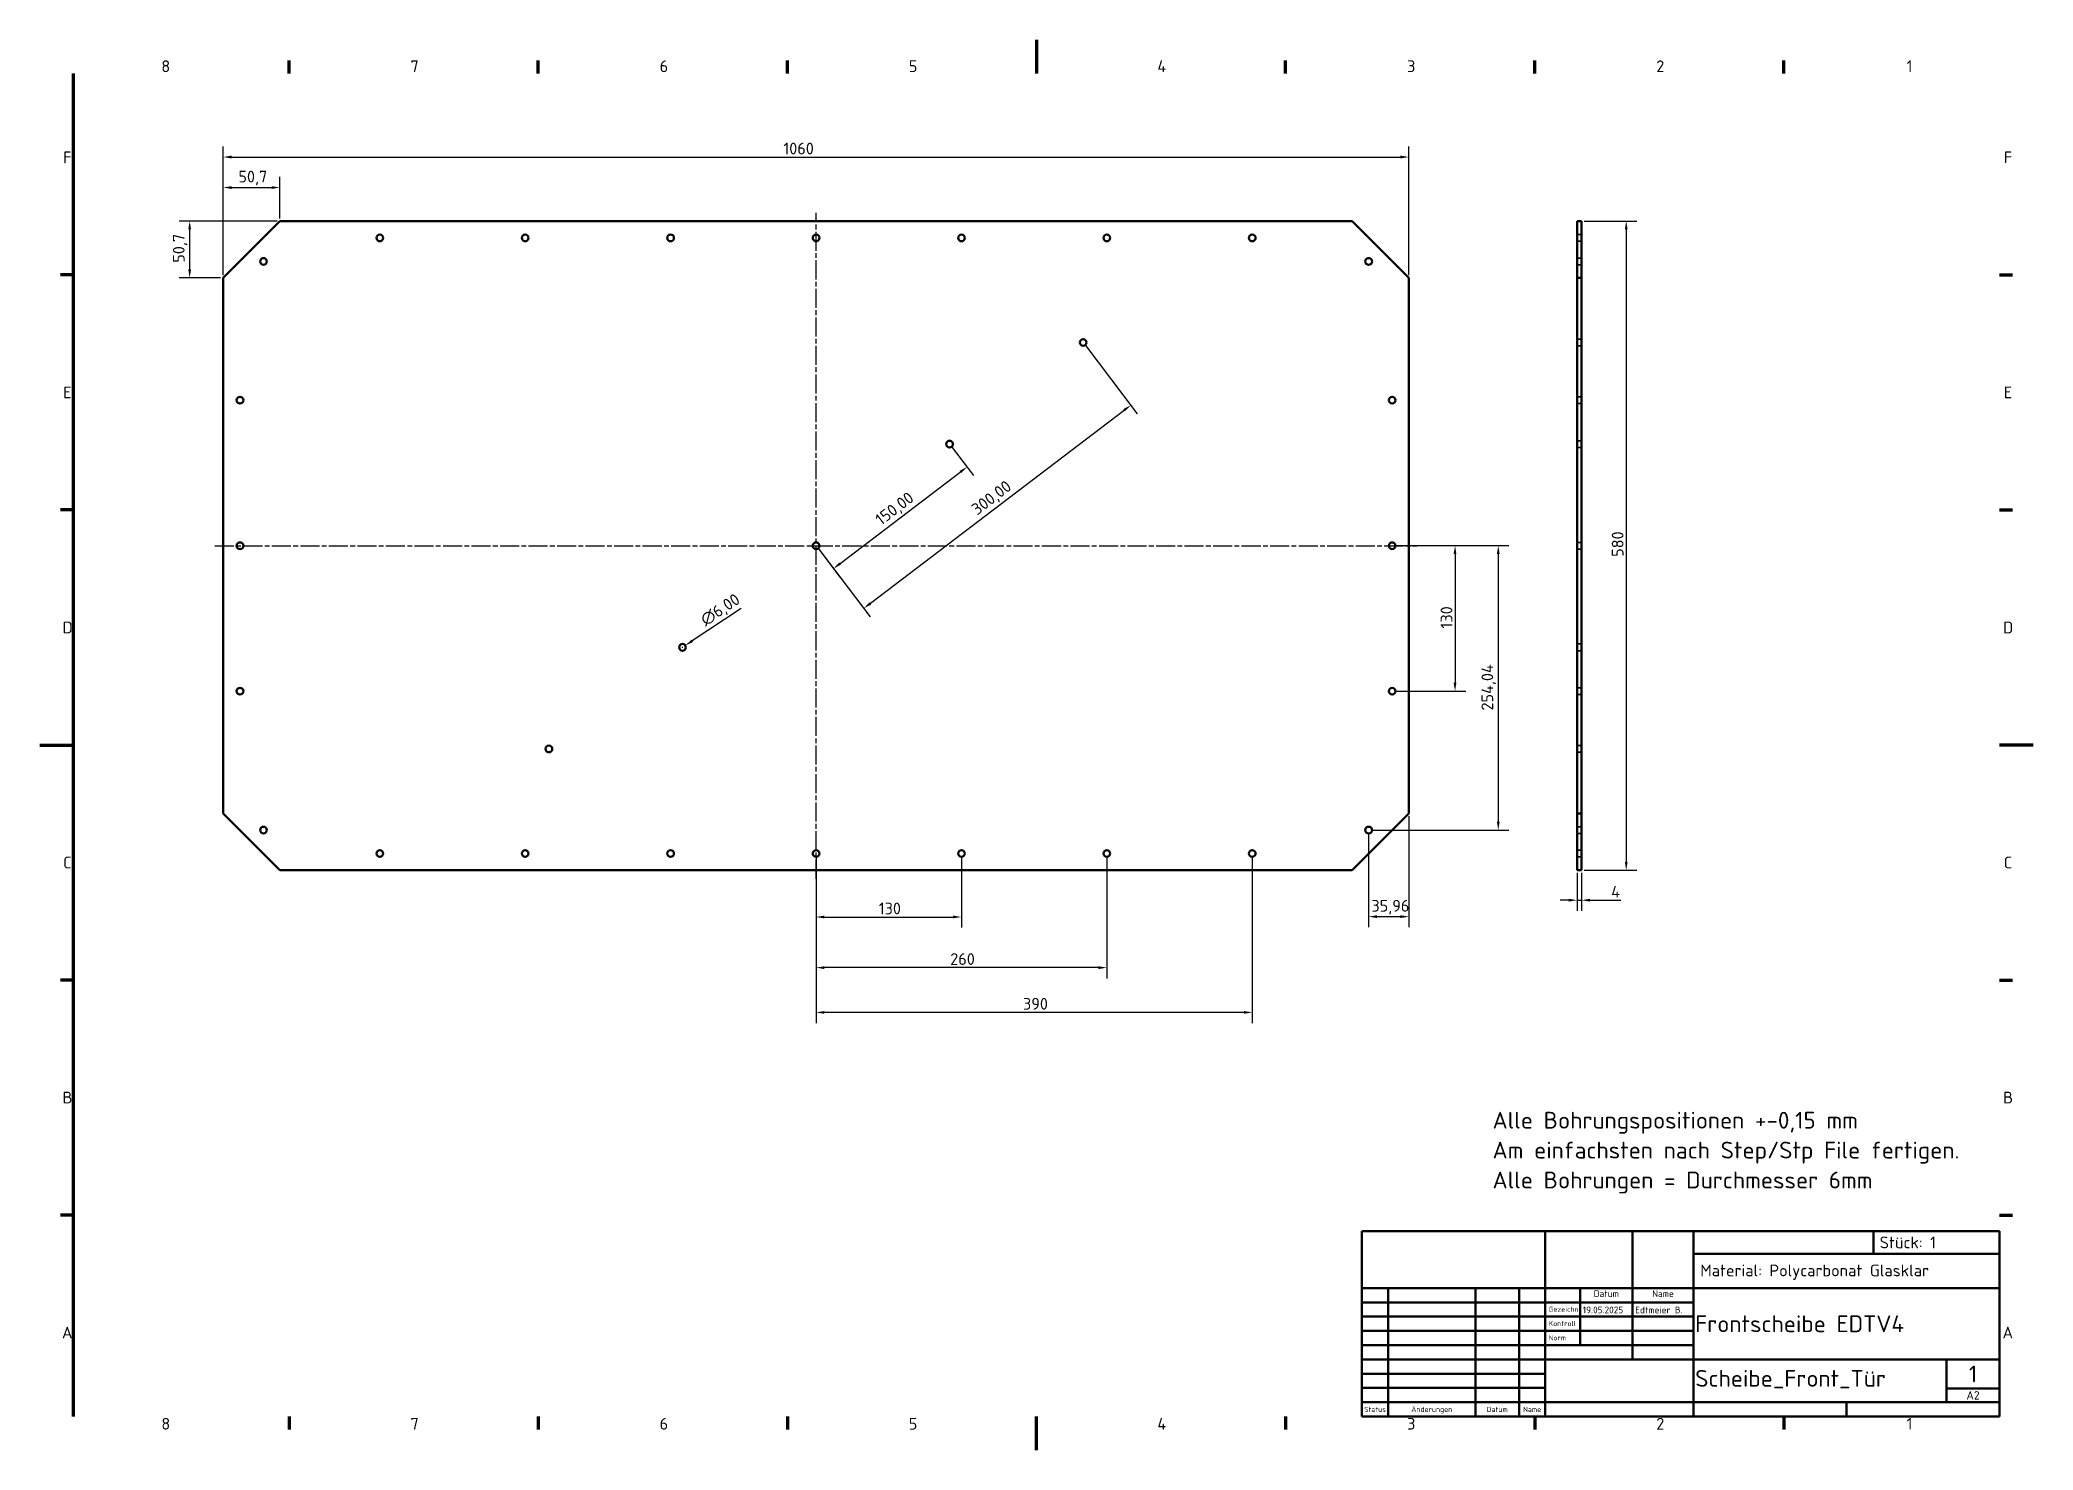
# Model space of a CAD drawing. Header units: millimetres. Extents: x 0 to 1782, y 0 to 1260.
import ezdxf
from ezdxf.enums import TextEntityAlignment as Align

# ---------------------------------------------------------------- set-up
doc = ezdxf.new("R2010")
doc.units = ezdxf.units.MM
doc.header["$LTSCALE"] = 3
doc.linetypes.add('CHAIN', pattern=[0.3543, 0.2362, -0.0295, 0.0591, -0.0295])
doc.linetypes.add('DASHED', pattern=[0.2067, 0.1654, -0.0413])
for name, color, linetype, lineweight in [('Bemaßung (ISO)', 7, 'Continuous', 25), ('Mittellinie (ISO)', 7, 'Continuous', 25), ('Rahmen (ISO)', 7, 'Continuous', 70), ('Sichtbar (ISO)', 7, 'Continuous', 50), ('Symbol (ISO)', 7, 'Continuous', 25), ('Titel (ISO)', 7, 'Continuous', 50), ('Verdeckt (ISO)', 7, 'DASHED', 35)]:
    doc.layers.add(name, color=color, linetype=linetype, lineweight=lineweight)
doc.styles.add('Notiztext (DIN)', font='isocpeur.ttf')
doc.styles.add('Textstil11', font='isocpeur.ttf')
doc.styles.add('Textstil13', font='isocpeur.ttf')
doc.styles.add('Textstil14', font='isocpeur.ttf')
doc.styles.add('Textstil19', font='isocpeur.ttf')
doc.dimstyles.new('Standard (DIN)', dxfattribs={"dimscale": 3, "dimtxt": 3.5, "dimasz": 2.5, "dimexe": 3.175, "dimexo": 0.8, "dimgap": 0.8, "dimtad": 1, "dimrnd": 1e-08, "dimzin": 0, "dimtxsty": 'Notiztext (DIN)', "dimcen": 0.09, "dimdle": 10, "dimclrd": 256, "dimclre": 256, "dimclrt": 256, "dimadec": 0, "dimazin": 0, "dimtfac": 1, "dimtmove": 0, "dimatfit": 3, "dimfxl": 0, "dimtolj": 1, "dimtzin": 0, "dimlwd": -1, "dimlwe": -1, "dimarcsym": 0})

# ---------------------------------------------------------------- blocks, each defined once
blk = doc.blocks.new('Ränder Vorgaberahmen')
at = {"layer": 'Rahmen (ISO)'}
for p, q in [((74.25, 410), (74.25, 413.9)), ((148.5, 410), (148.5, 413.9)), ((222.75, 410), (222.75, 413.9)), ((371.25, 410), (371.25, 413.9)), ((445.5, 410), (445.5, 413.9)), ((519.75, 410), (519.75, 413.9)), ((10, 350), (6.1, 350)), ((584, 350), (587.9, 350)), ((10, 280), (6.1, 280)), ((584, 280), (587.9, 280)), ((10, 140), (6.1, 140)), ((584, 140), (587.9, 140)), ((10, 70), (6.1, 70)), ((584, 70), (587.9, 70)), ((74.25, 10), (74.25, 6.1)), ((148.5, 10), (148.5, 6.1)), ((222.75, 10), (222.75, 6.1)), ((371.25, 10), (371.25, 6.1)), ((445.5, 10), (445.5, 6.1)), ((519.75, 10), (519.75, 6.1))]:
    blk.add_line(p, q, dxfattribs=at)
at = {"layer": 'Rahmen (ISO)', "flags": 128}
for points in [[(297, 420), (297, 410)], [(10, 10), (10, 410)], [(0, 210), (10, 210)], [(594, 210), (584, 210)], [(297, 0), (297, 10)]]:
    blk.add_lwpolyline(points, dxfattribs=at)
at = {"layer": 'Rahmen (ISO)', "char_height": 3.5, "attachment_point": 7, "style": 'Notiztext (DIN)'}
for s, insert in [('8', (36.2, 410.4)), ('7', (110.45, 410.4)), ('6', (184.7, 410.4)), ('5', (258.95, 410.4)), ('4', (333.03, 410.4)), ('3', (407.45, 410.4)), ('2', (481.7, 410.4)), ('1', (556.3, 410.4)), ('F', (6.93, 383.25)), ('F', (585.23, 383.25)), ('E', (6.93, 313.25)), ('E', (585.23, 313.25)), ('D', (6.75, 243.25)), ('D', (585.05, 243.25)), ('C', (6.93, 173.25)), ('C', (585.23, 173.25)), ('B', (6.75, 103.25)), ('B', (585.05, 103.25)), ('A', (6.58, 33.25)), ('A', (584.88, 33.25)), ('8', (36.2, 6.1)), ('7', (110.45, 6.1)), ('6', (184.7, 6.1)), ('5', (258.95, 6.1)), ('4', (333.03, 6.1)), ('3', (407.45, 6.1)), ('2', (481.7, 6.1)), ('1', (556.3, 6.1))]:
    blk.add_mtext(s, dxfattribs=dict(at, insert=insert))
blk = doc.blocks.new('Schriftfelder DIN')
at = {"layer": 'Titel (ISO)'}
for p, q in [((288.4, 155.08), (98.4, 155.08)), ((98.4, 155.08), (98.4, 99.83)), ((153, 99.83), (153, 155.08)), ((179, 138.08), (179, 155.08)), ((197.2, 99.83), (197.2, 155.08)), ((250.8, 148.33), (250.8, 155.08)), ((288.4, 99.83), (288.4, 155.08)), ((197.2, 148.33), (288.4, 148.33)), ((98.4, 138.08), (288.4, 138.08)), ((106.2, 99.83), (106.2, 138.08)), ((132.2, 99.83), (132.2, 138.08)), ((145.2, 99.83), (145.2, 138.08)), ((163.4, 121.08), (163.4, 138.08)), ((179, 116.83), (179, 138.08)), ((98.4, 133.83), (153, 133.83)), ((153, 133.83), (197.2, 133.83)), ((98.4, 129.58), (153, 129.58)), ((98.4, 125.33), (153, 125.33)), ((153, 129.58), (197.2, 129.58)), ((153, 125.33), (197.2, 125.33)), ((98.4, 121.08), (153, 121.08)), ((153, 121.08), (197.2, 121.08)), ((98.4, 116.83), (153, 116.83)), ((153, 116.83), (288.4, 116.83)), ((272.6, 104.08), (272.6, 116.83)), ((98.4, 112.58), (153, 112.58)), ((153, 108.33), (98.4, 108.33)), ((272.6, 108.22), (288.4, 108.22)), ((98.4, 104.08), (153, 104.08)), ((153, 104.08), (197.2, 104.08)), ((197.2, 104.08), (288.4, 104.08)), ((242.8, 99.83), (242.8, 104.08)), ((98.4, 99.83), (288.4, 99.83))]:
    blk.add_line(p, q, dxfattribs=at)
at = {"layer": 'Titel (ISO)', "style": 'Textstil14'}
for s, p in [('Datum', (171.2, 134.83)), ('Name', (188.1, 134.83))]:
    blk.add_text(s, height=2, dxfattribs=at).set_placement(p, align=Align.BOTTOM_CENTER)
at = {"layer": 'Titel (ISO)', "style": 'Textstil13'}
for s, p in [('Gezeichn', (154, 130.58)), ('Kontroll', (154, 126.33)), ('Norm', (154, 122.08))]:
    blk.add_text(s, height=1.5, dxfattribs=at).set_placement(p, align=Align.BOTTOM_LEFT)
for s, p in [('Status', (102.3, 101.95)), ('Änderungen', (119.2, 101.95)), ('Datum', (138.7, 101.95)), ('Name', (149.1, 101.95))]:
    blk.add_text(s, height=1.5, dxfattribs=at).set_placement(p, align=Align.MIDDLE_CENTER)
at = {"layer": 'Titel (ISO)'}
for tag, p, height, style in [('ERSTELLUNGSDATUM_001', (164.2, 130.58), 2, 'Textstil14'), ('AUTOR_001', (179.8, 130.58), 2, 'Textstil14'), ('TITEL_001', (197.7, 124.95), 5, 'Textstil11'), ('BAUTEILNUMMER_001', (197.7, 108.7), 5, 'Textstil11'), ('Blattnummer_001', (279.25, 110.02), 5, 'Textstil11'), ('Blattgröße_001', (278.51, 104.9), 2.49, 'Textstil19')]:
    blk.add_attdef(tag, p, '', height=height, dxfattribs=dict(at, style=style))
at = {"layer": 'Titel (ISO)', "style": 'Textstil14'}
for tag, p in [('KONTROLLDATUM', (164.4, 126.33)), ('KONTROLLIERT_VON', (180, 126.33)), ('GENEHM.DAT._KONSTR.', (164.4, 122.08)), ('KONSTR._GEN._VON', (180, 122.08))]:
    blk.add_attdef(tag, text='', height=2, dxfattribs=at).set_placement(p, align=Align.BOTTOM_LEFT)
blk = doc.blocks.new('*D5')
at = {"layer": 'Bemaßung (ISO)'}
for p, q in [((1374.3, 515.7), (1374.3, 481.8)), ((1378.3, 515.7), (1378.3, 481.8)), ((1366.8, 491.3), (1359.3, 491.3)), ((1374.3, 491.3), (1378.3, 491.3)), ((1385.8, 491.3), (1413.5, 491.3))]:
    blk.add_line(p, q, dxfattribs=at)
for points in [[(1366.8, 492.6), (1366.8, 490.1), (1374.3, 491.3)], [(1385.8, 492.6), (1385.8, 490.1), (1378.3, 491.3)]]:
    blk.add_solid(points, dxfattribs=at)
at = {"layer": 'Defpoints', "color": 0}
for p in [(1374.3, 518.1), (1378.3, 518.1), (1378.3, 491.3)]:
    blk.add_point(p, dxfattribs=at)
at = {"layer": 'Bemaßung (ISO)', "insert": (1404.8, 504.2), "char_height": 10.5, "attachment_point": 1, "style": 'Notiztext (DIN)'}
blk.add_mtext('\\A1;4', dxfattribs=at)
blk = doc.blocks.new('*D6')
at = {"layer": 'Bemaßung (ISO)'}
for p, q in [((1380.7, 1098.1), (1427.8, 1098.1)), ((1418.2, 1090.6), (1418.2, 525.6)), ((1380.7, 518.1), (1427.8, 518.1))]:
    blk.add_line(p, q, dxfattribs=at)
for points in [[(1417, 1090.6), (1419.5, 1090.6), (1418.2, 1098.1)], [(1417, 525.6), (1419.5, 525.6), (1418.2, 518.1)]]:
    blk.add_solid(points, dxfattribs=at)
at = {"layer": 'Defpoints', "color": 0}
for p in [(1378.3, 1098.1), (1378.3, 518.1), (1418.2, 518.1)]:
    blk.add_point(p, dxfattribs=at)
at = {"layer": 'Bemaßung (ISO)', "insert": (1405.3, 798.1), "char_height": 10.5, "attachment_point": 1, "rotation": 90, "style": 'Notiztext (DIN)'}
blk.add_mtext('\\A1;580', dxfattribs=at)
blk = doc.blocks.new('*D7')
at = {"layer": 'Bemaßung (ISO)'}
for p, q in [((163.9, 1049.8), (163.9, 1164.8)), ((1223.9, 1049.8), (1223.9, 1164.8)), ((171.4, 1155.3), (1216.4, 1155.3))]:
    blk.add_line(p, q, dxfattribs=at)
for points in [[(171.4, 1156.6), (171.4, 1154.1), (163.9, 1155.3)], [(1216.4, 1156.6), (1216.4, 1154.1), (1223.9, 1155.3)]]:
    blk.add_solid(points, dxfattribs=at)
at = {"layer": 'Defpoints', "color": 0}
for p in [(1223.9, 1155.3), (163.9, 1047.4), (1223.9, 1047.4)]:
    blk.add_point(p, dxfattribs=at)
at = {"layer": 'Bemaßung (ISO)', "insert": (664.7, 1168.2), "char_height": 10.5, "attachment_point": 1, "style": 'Notiztext (DIN)'}
blk.add_mtext('\\A1;1060', dxfattribs=at)
blk = doc.blocks.new('*D8')
at = {"layer": 'Bemaßung (ISO)'}
for p, q in [((212.2, 1098.1), (124.4, 1098.1)), ((133.9, 1090.6), (133.9, 1054.9)), ((161.5, 1047.4), (124.4, 1047.4))]:
    blk.add_line(p, q, dxfattribs=at)
for points in [[(132.7, 1090.6), (135.2, 1090.6), (133.9, 1098.1)], [(132.7, 1054.9), (135.2, 1054.9), (133.9, 1047.4)]]:
    blk.add_solid(points, dxfattribs=at)
at = {"layer": 'Defpoints', "color": 0}
for p in [(214.6, 1098.1), (133.9, 1047.4), (163.9, 1047.4)]:
    blk.add_point(p, dxfattribs=at)
at = {"layer": 'Bemaßung (ISO)', "insert": (118.9, 1060.9), "char_height": 10.5, "attachment_point": 1, "rotation": 90, "style": 'Notiztext (DIN)'}
blk.add_mtext('\\A1;50,7', dxfattribs=at)
blk = doc.blocks.new('*D9')
at = {"layer": 'Bemaßung (ISO)'}
for p, q in [((163.9, 1049.8), (163.9, 1137.6)), ((171.4, 1128.1), (207.1, 1128.1)), ((214.6, 1100.5), (214.6, 1137.6))]:
    blk.add_line(p, q, dxfattribs=at)
for points in [[(171.4, 1129.3), (171.4, 1126.8), (163.9, 1128.1)], [(207.1, 1129.3), (207.1, 1126.8), (214.6, 1128.1)]]:
    blk.add_solid(points, dxfattribs=at)
at = {"layer": 'Defpoints', "color": 0}
for p in [(214.6, 1128.1), (214.6, 1098.1), (163.9, 1047.4)]:
    blk.add_point(p, dxfattribs=at)
at = {"layer": 'Bemaßung (ISO)', "insert": (177.5, 1143.1), "char_height": 10.5, "attachment_point": 1, "style": 'Notiztext (DIN)'}
blk.add_mtext('\\A1;50,7', dxfattribs=at)
blk = doc.blocks.new('*D10')
at = {"layer": 'Bemaßung (ISO)'}
for p, q in [((1211.3, 808.1), (1274.7, 808.1)), ((1265.2, 800.6), (1265.2, 685.6)), ((1211.3, 678.1), (1274.7, 678.1))]:
    blk.add_line(p, q, dxfattribs=at)
for points in [[(1263.9, 800.6), (1266.4, 800.6), (1265.2, 808.1)], [(1263.9, 685.6), (1266.4, 685.6), (1265.2, 678.1)]]:
    blk.add_solid(points, dxfattribs=at)
at = {"layer": 'Defpoints', "color": 0}
for p in [(1208.9, 808.1), (1208.9, 678.1), (1265.2, 678.1)]:
    blk.add_point(p, dxfattribs=at)
at = {"layer": 'Bemaßung (ISO)', "insert": (1252.3, 734.1), "char_height": 10.5, "attachment_point": 1, "rotation": 90, "style": 'Notiztext (DIN)'}
blk.add_mtext('\\A1;130', dxfattribs=at)
blk = doc.blocks.new('*D11')
at = {"layer": 'Bemaßung (ISO)'}
for p, q in [((1211.3, 808.1), (1313.4, 808.1)), ((1303.8, 800.6), (1303.8, 561.5)), ((1190.3, 554), (1313.4, 554))]:
    blk.add_line(p, q, dxfattribs=at)
for points in [[(1302.6, 800.6), (1305.1, 800.6), (1303.8, 808.1)], [(1302.6, 561.5), (1305.1, 561.5), (1303.8, 554)]]:
    blk.add_solid(points, dxfattribs=at)
at = {"layer": 'Defpoints', "color": 0}
for p in [(1208.9, 808.1), (1187.9, 554), (1303.8, 554)]:
    blk.add_point(p, dxfattribs=at)
at = {"layer": 'Bemaßung (ISO)', "insert": (1288.8, 660.8), "char_height": 10.5, "attachment_point": 1, "rotation": 90, "style": 'Notiztext (DIN)'}
blk.add_mtext('\\A1;254,04', dxfattribs=at)
blk = doc.blocks.new('*D12')
at = {"layer": 'Bemaßung (ISO)'}
for p, q in [((1223.9, 566.4), (1223.9, 467.1)), ((1187.9, 551.6), (1187.9, 467.1)), ((1216.4, 476.6), (1195.4, 476.6))]:
    blk.add_line(p, q, dxfattribs=at)
for points in [[(1195.4, 477.9), (1195.4, 475.4), (1187.9, 476.6)], [(1216.4, 477.9), (1216.4, 475.4), (1223.9, 476.6)]]:
    blk.add_solid(points, dxfattribs=at)
at = {"layer": 'Defpoints', "color": 0}
for p in [(1187.9, 554), (1223.9, 568.8), (1187.9, 476.6)]:
    blk.add_point(p, dxfattribs=at)
at = {"layer": 'Bemaßung (ISO)', "insert": (1190.4, 491.6), "char_height": 10.5, "attachment_point": 1, "style": 'Notiztext (DIN)'}
blk.add_mtext('\\A1;35,96', dxfattribs=at)
blk = doc.blocks.new('*D13')
at = {"layer": 'Bemaßung (ISO)'}
for p, q in [((693.9, 530.7), (693.9, 466.8)), ((823.9, 530.7), (823.9, 466.8)), ((701.4, 476.3), (816.4, 476.3))]:
    blk.add_line(p, q, dxfattribs=at)
for points in [[(701.4, 477.6), (701.4, 475.1), (693.9, 476.3)], [(816.4, 477.6), (816.4, 475.1), (823.9, 476.3)]]:
    blk.add_solid(points, dxfattribs=at)
at = {"layer": 'Defpoints', "color": 0}
for p in [(693.9, 533.1), (823.9, 533.1), (823.9, 476.3)]:
    blk.add_point(p, dxfattribs=at)
at = {"layer": 'Bemaßung (ISO)', "insert": (750, 489.2), "char_height": 10.5, "attachment_point": 1, "style": 'Notiztext (DIN)'}
blk.add_mtext('\\A1;130', dxfattribs=at)
blk = doc.blocks.new('*D14')
at = {"layer": 'Bemaßung (ISO)'}
for p, q in [((693.9, 530.7), (693.9, 421.5)), ((953.9, 530.7), (953.9, 421.5)), ((946.4, 431.1), (701.4, 431.1))]:
    blk.add_line(p, q, dxfattribs=at)
for points in [[(701.4, 432.3), (701.4, 429.8), (693.9, 431.1)], [(946.4, 432.3), (946.4, 429.8), (953.9, 431.1)]]:
    blk.add_solid(points, dxfattribs=at)
at = {"layer": 'Defpoints', "color": 0}
for p in [(693.9, 533.1), (953.9, 533.1), (693.9, 431.1)]:
    blk.add_point(p, dxfattribs=at)
at = {"layer": 'Bemaßung (ISO)', "insert": (813.9, 444), "char_height": 10.5, "attachment_point": 1, "style": 'Notiztext (DIN)'}
blk.add_mtext('\\A1;260', dxfattribs=at)
blk = doc.blocks.new('*D15')
at = {"layer": 'Bemaßung (ISO)'}
for p, q in [((693.9, 530.7), (693.9, 381.6)), ((1083.9, 530.7), (1083.9, 381.6)), ((1076.4, 391.1), (701.4, 391.1))]:
    blk.add_line(p, q, dxfattribs=at)
for points in [[(701.4, 392.3), (701.4, 389.8), (693.9, 391.1)], [(1076.4, 392.3), (1076.4, 389.8), (1083.9, 391.1)]]:
    blk.add_solid(points, dxfattribs=at)
at = {"layer": 'Defpoints', "color": 0}
for p in [(693.9, 533.1), (1083.9, 533.1), (693.9, 391.1)]:
    blk.add_point(p, dxfattribs=at)
at = {"layer": 'Bemaßung (ISO)', "insert": (878.9, 404), "char_height": 10.5, "attachment_point": 1, "style": 'Notiztext (DIN)'}
blk.add_mtext('\\A1;390', dxfattribs=at)
blk = doc.blocks.new('*D16')
at = {"layer": 'Bemaßung (ISO)'}
for p, q in [((814.8, 897), (834.6, 870.8)), ((715.4, 792.1), (822.9, 873.9)), ((695.4, 806.2), (715.2, 780))]:
    blk.add_line(p, q, dxfattribs=at)
for points in [[(822.1, 874.9), (823.6, 872.9), (828.9, 878.4)], [(714.7, 793.1), (716.2, 791.2), (709.5, 787.6)]]:
    blk.add_solid(points, dxfattribs=at)
at = {"layer": 'Defpoints', "color": 0}
for p in [(813.3, 898.9), (828.9, 878.4), (693.9, 808.1)]:
    blk.add_point(p, dxfattribs=at)
at = {"layer": 'Bemaßung (ISO)', "insert": (745.7, 834), "char_height": 10.5, "attachment_point": 1, "rotation": 37.2544, "style": 'Notiztext (DIN)'}
blk.add_mtext('\\A1;150,00', dxfattribs=at)
blk = doc.blocks.new('*D17')
at = {"layer": 'Bemaßung (ISO)'}
for p, q in [((934.1, 987.8), (981.1, 926)), ((742.5, 756.6), (969.4, 929.1)), ((695.4, 806.2), (742.3, 744.4))]:
    blk.add_line(p, q, dxfattribs=at)
for points in [[(968.6, 930.1), (970.1, 928.1), (975.3, 933.6)], [(741.7, 757.5), (743.3, 755.6), (736.5, 752)]]:
    blk.add_solid(points, dxfattribs=at)
at = {"layer": 'Defpoints', "color": 0}
for p in [(932.7, 989.7), (975.3, 933.6), (693.9, 808.1)]:
    blk.add_point(p, dxfattribs=at)
at = {"layer": 'Bemaßung (ISO)', "insert": (831.6, 843.2), "char_height": 10.5, "attachment_point": 1, "rotation": 37.2544, "style": 'Notiztext (DIN)'}
blk.add_mtext('\\A1;300,00', dxfattribs=at)
blk = doc.blocks.new('*D18')
at = {"layer": 'Bemaßung (ISO)'}
for p, q in [((627.1, 752), (583.3, 723.1)), ((574.2, 717.3), (574.8, 717.3)), ((574.5, 717), (574.5, 717.5))]:
    blk.add_line(p, q, dxfattribs=at)
blk.add_solid([(582.6, 724.1), (584, 722), (577, 718.9)], dxfattribs=at)
at = {"layer": 'Defpoints', "color": 0}
for p in [(572, 715.6), (577, 718.9)]:
    blk.add_point(p, dxfattribs=at)
at = {"layer": 'Bemaßung (ISO)', "insert": (589.2, 745), "char_height": 10.5, "attachment_point": 1, "rotation": 33.5015, "style": 'Notiztext (DIN)'}
blk.add_mtext('\\A1;∅6,00', dxfattribs=at)

msp = doc.modelspace()

# ---------------------------------------------------------------- linework, layer by layer
at = {"layer": 'Mittellinie (ISO)', "linetype": 'CHAIN', "ltscale": 23.990969}
for p, q in [((693.9094, 510.5612), (693.9094, 1105.5612)), ((156.4094, 808.0612), (1231.4094, 808.0612))]:
    msp.add_line(p, q, dxfattribs=at)
at = {"layer": 'Sichtbar (ISO)'}
for p, q in [((163.9094, 1047.3505), (214.6201, 1098.0612)), ((214.6201, 1098.0612), (1173.1987, 1098.0612)), ((1173.1987, 1098.0612), (1223.9094, 1047.3505)), ((1374.2507, 1098.0612), (1378.2507, 1098.0612)), ((1374.2507, 1098.0612), (1374.2507, 1047.3505)), ((1378.2507, 1047.3505), (1378.2507, 1098.0612)), ((163.9094, 568.7718), (163.9094, 1047.3505)), ((1223.9094, 1047.3505), (1223.9094, 568.7718)), ((1374.2507, 1047.3505), (1378.2507, 1047.3505)), ((1374.2507, 1047.3505), (1374.2507, 568.7718)), ((1378.2507, 568.7718), (1378.2507, 1047.3505)), ((214.6201, 518.0612), (163.9094, 568.7718)), ((1223.9094, 568.7718), (1173.1987, 518.0612)), ((1374.2507, 568.7718), (1378.2507, 568.7718)), ((1374.2507, 568.7718), (1374.2507, 518.0612)), ((1378.2507, 518.0612), (1378.2507, 568.7718)), ((1173.1987, 518.0612), (214.6201, 518.0612)), ((1374.2507, 518.0612), (1378.2507, 518.0612))]:
    msp.add_line(p, q, dxfattribs=at)
for centre in [(303.9094, 1083.0612), (433.9094, 1083.0612), (563.9094, 1083.0612), (693.9094, 1083.0612), (823.9094, 1083.0612), (953.9094, 1083.0612), (1083.9094, 1083.0612), (199.8713, 1062.0992), (1187.9475, 1062.0992), (932.6961, 989.6677), (178.9094, 938.0612), (1208.9094, 938.0612), (813.3027, 898.8644), (178.9094, 808.0612), (693.9094, 808.0612), (1208.9094, 808.0612), (574.5161, 717.2579), (178.9094, 678.0612), (1208.9094, 678.0612), (455.1227, 626.4546), (199.8713, 554.0231), (1187.9475, 554.0231), (303.9094, 533.0612), (433.9094, 533.0612), (563.9094, 533.0612), (693.9094, 533.0612), (823.9094, 533.0612), (953.9094, 533.0612), (1083.9094, 533.0612)]:
    msp.add_circle(centre, 3, dxfattribs=at)
at = {"layer": 'Verdeckt (ISO)', "ltscale": 2.539495}
for p, q in [((1374.2507, 1086.0612), (1378.2507, 1086.0612)), ((1374.2507, 1080.0612), (1378.2507, 1080.0612)), ((1374.2507, 1065.0992), (1378.2507, 1065.0992)), ((1374.2507, 1059.0992), (1378.2507, 1059.0992)), ((1374.2507, 992.6677), (1378.2507, 992.6677)), ((1374.2507, 986.6677), (1378.2507, 986.6677)), ((1374.2507, 941.0612), (1378.2507, 941.0612)), ((1374.2507, 935.0612), (1378.2507, 935.0612)), ((1374.2507, 901.8644), (1378.2507, 901.8644)), ((1374.2507, 895.8644), (1378.2507, 895.8644)), ((1374.2507, 811.0612), (1378.2507, 811.0612)), ((1374.2507, 805.0612), (1378.2507, 805.0612)), ((1374.2507, 720.2579), (1378.2507, 720.2579)), ((1374.2507, 714.2579), (1378.2507, 714.2579)), ((1378.2507, 681.0612), (1374.2507, 681.0612)), ((1378.2507, 675.0612), (1374.2507, 675.0612)), ((1374.2507, 629.4546), (1378.2507, 629.4546)), ((1374.2507, 623.4546), (1378.2507, 623.4546)), ((1378.2507, 557.0231), (1374.2507, 557.0231)), ((1378.2507, 551.0231), (1374.2507, 551.0231)), ((1378.2507, 536.0612), (1374.2507, 536.0612)), ((1378.2507, 530.0612), (1374.2507, 530.0612))]:
    msp.add_line(p, q, dxfattribs=at)

# ---------------------------------------------------------------- block references
at = {"xscale": 3, "yscale": 3, "zscale": 3}
msp.add_blockref('Ränder Vorgaberahmen', (0, 0), dxfattribs=at)
msp.add_blockref('Schriftfelder DIN', (886.7972, -269.4842), dxfattribs=at).add_auto_attribs({'Blattnummer_001': '1', 'Blattgröße_001': 'A2', 'TITEL_001': 'Frontscheibe EDTV4', 'BAUTEILNUMMER_001': 'Scheibe_Front_Tür', 'ERSTELLUNGSDATUM_001': '19.05.2025', 'AUTOR_001': 'Edtmeier B.'})

# ---------------------------------------------------------------- texts
at = {"layer": 'Symbol (ISO)', "attachment_point": 1, "style": 'Notiztext (DIN)'}
for s, insert, char_height, width, line_spacing_factor in [('\\fISOCPEUR|b0|i0;\\H15.0000;Alle Bohrungspositionen +-0,15 mm \\P\\fISOCPEUR|b0|i0;\\H15.0000;Am einfachsten nach Step/Stp File fertigen.\\P\\fISOCPEUR|b0|i0;\\H15.0000;Alle Bohrungen = Durchmesser 6mm', (1298.7172, 302.2496), 15, 410.83025, 1.068348), ('\\fISOCPEUR|b0|i0;Stück: 1\\P', (1644.8113, 190.7984), 10.5, 50.386362, 1.714286)]:
    msp.add_mtext(s, dxfattribs=dict(at, insert=insert, char_height=char_height, width=width, line_spacing_factor=line_spacing_factor))
at = {"layer": 'Symbol (ISO)', "insert": (1484.4302, 165.7719), "char_height": 10.5, "width": 202.558436, "attachment_point": 1, "style": 'Notiztext (DIN)'}
msp.add_mtext('\\fISOCPEUR|b0|i0;Material: Polycarbonat Glasklar', dxfattribs=at)

# ---------------------------------------------------------------- dimensions: what is measured, and where the dimension line sits
at = {"layer": 'Bemaßung (ISO)'}
for base, p1, p2, angle, override, picture, middle in [((1223.9094, 1155.3021), (163.9094, 1047.3505), (1223.9094, 1047.3505), 180, {"dimgap": 0.8, "dimdec": 0, "dimtol": 0, "dimlim": 0, "dimtp": 0, "dimtm": 0, "dimtdec": 2, "dimtofl": 0, "dimatfit": 1}, '*D7', (677.2889, 1155.3021)), ((214.6201, 1128.0612), (163.9094, 1047.3505), (214.6201, 1098.0612), 180, {"dimgap": 0.8, "dimdec": 1, "dimtol": 0, "dimlim": 0, "dimtp": 0, "dimtm": 0, "dimtdec": 2, "dimtofl": 0, "dimatfit": 1}, '*D9', (189.2647, 1128.0612)), ((133.9094, 1047.3505), (214.6201, 1098.0612), (163.9094, 1047.3505), 90, {"dimgap": 0.8, "dimdec": 1, "dimtol": 0, "dimlim": 0, "dimtp": 0, "dimtm": 0, "dimtdec": 2, "dimtofl": 0, "dimatfit": 1}, '*D8', (133.9094, 1072.7058)), ((1418.2276, 518.0612), (1378.2507, 1098.0612), (1378.2507, 518.0612), 90, {"dimgap": 0.8, "dimdec": 0, "dimtol": 0, "dimlim": 0, "dimtp": 0, "dimtm": 0, "dimtdec": 2, "dimtofl": 0, "dimatfit": 1}, '*D6', (1418.2276, 808.0612)), ((975.3226, 933.6198), (693.9094, 808.0612), (932.6961, 989.6677), 217.254396, {"dimgap": 0.8, "dimdec": 2, "dimtol": 0, "dimlim": 0, "dimtp": 0, "dimtm": 0, "dimtdec": 2, "dimtofl": 0, "dimatfit": 1}, '*D17', (855.9293, 842.8166)), ((828.8569, 878.4129), (693.9094, 808.0612), (813.3027, 898.8644), 217.254396, {"dimgap": 0.8, "dimdec": 2, "dimtol": 0, "dimlim": 0, "dimtp": 0, "dimtm": 0, "dimtdec": 2, "dimtofl": 0, "dimatfit": 1}, '*D16', (769.1602, 833.0113)), ((1303.848, 554.0231), (1208.9094, 808.0612), (1187.9475, 554.0231), 90, {"dimgap": 0.8, "dimdec": 2, "dimtol": 0, "dimlim": 0, "dimtp": 0, "dimtm": 0, "dimtdec": 2, "dimtofl": 0, "dimatfit": 1}, '*D11', (1303.848, 681.0421)), ((1265.1615, 678.0612), (1208.9094, 808.0612), (1208.9094, 678.0612), 90, {"dimgap": 0.8, "dimdec": 0, "dimtol": 0, "dimlim": 0, "dimtp": 0, "dimtm": 0, "dimtdec": 2, "dimtofl": 0, "dimatfit": 1}, '*D10', (1265.1615, 743.0612)), ((1187.9475, 476.6315), (1223.9094, 568.7718), (1187.9475, 554.0231), 180, {"dimgap": 0.8, "dimdec": 2, "dimtol": 0, "dimlim": 0, "dimtp": 0, "dimtm": 0, "dimtdec": 2, "dimtofl": 0, "dimatfit": 1}, '*D12', (1205.9284, 476.6315)), ((823.9094, 476.3189), (693.9094, 533.0612), (823.9094, 533.0612), 180, {"dimgap": 0.8, "dimdec": 0, "dimtol": 0, "dimlim": 0, "dimtp": 0, "dimtm": 0, "dimtdec": 2, "dimtofl": 0, "dimatfit": 1}, '*D13', (758.9094, 476.3189)), ((693.9094, 431.0612), (953.9094, 533.0612), (693.9094, 533.0612), 180, {"dimgap": 0.8, "dimdec": 0, "dimtol": 0, "dimlim": 0, "dimtp": 0, "dimtm": 0, "dimtdec": 2, "dimtofl": 0, "dimatfit": 1}, '*D14', (823.9094, 431.0612)), ((693.9094, 391.0938), (1083.9094, 533.0612), (693.9094, 533.0612), 180, {"dimgap": 0.8, "dimdec": 0, "dimtol": 0, "dimlim": 0, "dimtp": 0, "dimtm": 0, "dimtdec": 2, "dimtofl": 0, "dimatfit": 1}, '*D15', (888.9094, 391.0938)), ((1378.2507, 491.322), (1374.2507, 518.0612), (1378.2507, 518.0612), 180, {"dimgap": 0.8, "dimdec": 0, "dimtol": 0, "dimlim": 0, "dimtp": 0, "dimtm": 0, "dimtdec": 2, "dimtofl": 1, "dimatfit": 1}, '*D5', (1407.9882, 491.322))]:
    dim = msp.add_linear_dim(base=base, p1=p1, p2=p2, angle=angle, dimstyle='Standard (DIN)', override=override, dxfattribs=at)
    dim.commit()
    dim.dimension.update_dxf_attribs({"geometry": picture, "text_midpoint": middle, "dimtype": 160})
dim = msp.add_diameter_dim_2p(p1=(572.0144, 715.602), p2=(577.0177, 718.9138), dimstyle='Standard (DIN)', override={"dimgap": 0.8, "dimdec": 2, "dimlfac": 1, "dimtol": 0, "dimlim": 0, "dimtp": 0, "dimtm": 0, "dimtdec": 2, "dimtofl": 0}, dxfattribs=at)
dim.commit()
dim.dimension.update_dxf_attribs({"geometry": '*D18', "text_midpoint": (611.2669, 741.5841), "dimtype": 163})

doc.saveas('drawing.dxf')
